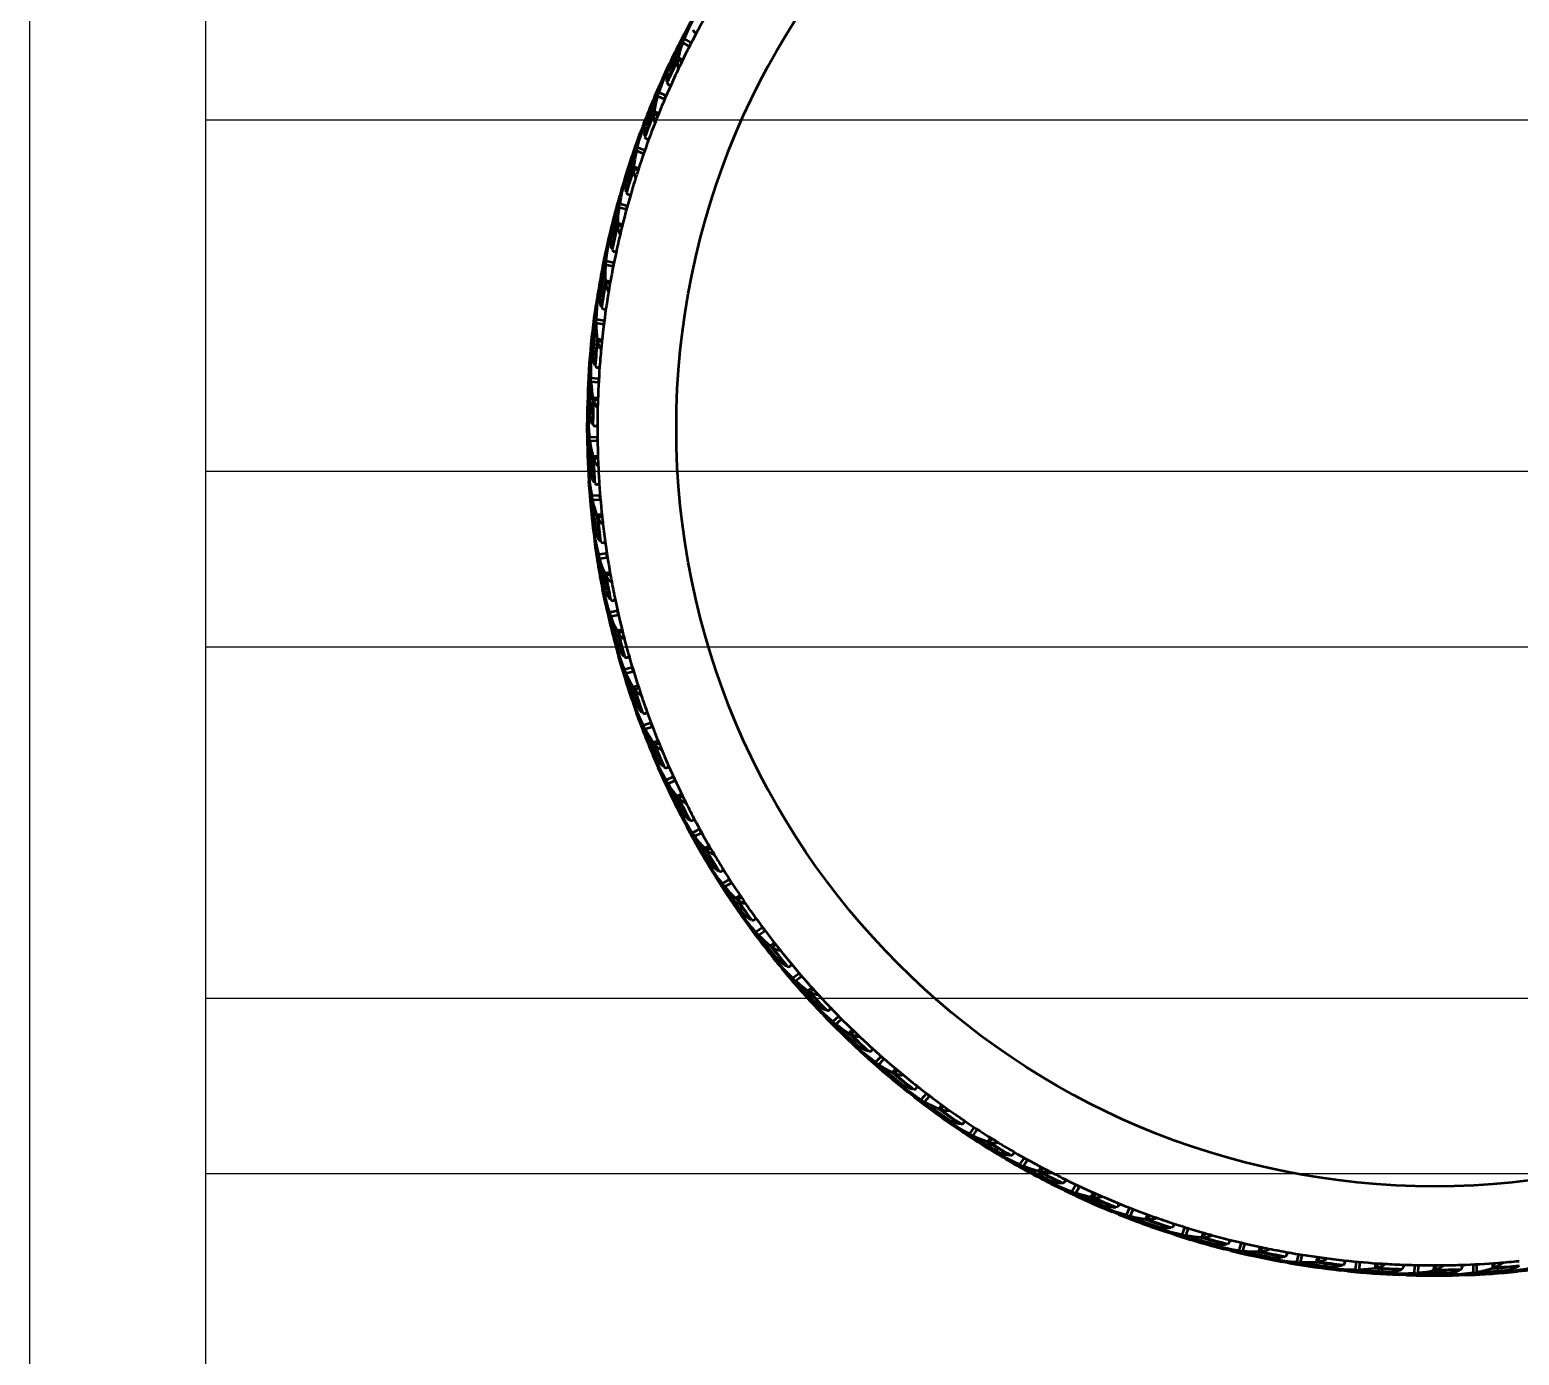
# Model space of a CAD drawing. Header units: millimetres. Extents: x -395 to 4905, y 2401 to 9404.
# Drawn here: x 3755.2 to 4179.3, y 5652.4 to 6029.7 of the extents above; entities that cross this region are included whole.
import ezdxf

# ---------------------------------------------------------------- set-up
doc = ezdxf.new("R2010")
doc.units = ezdxf.units.MM
doc.layers.add('Lineas', color=7, linetype='Continuous')
doc.layers.add('PDF2_Visible (ISO)', color=7, linetype='Continuous')

# ---------------------------------------------------------------- blocks, each defined once
blk = doc.blocks.new('*U11')
at = {"layer": 'Lineas'}
for p, q in [((-350, 25), (350, 25)), ((-350, -25), (350, -25))]:
    blk.add_line(p, q, dxfattribs=at)
blk = doc.blocks.new('*U12')
at = {"layer": 'Lineas', "color": 0, "linetype": 'ByBlock', "lineweight": -2, "transparency": 16777216}
for p in [(0, 3450), (0, 3300), (0, 3150)]:
    blk.add_blockref('*U11', p, dxfattribs=at)
blk = doc.blocks.new('Llanta')
at = {"layer": 'PDF2_Visible (ISO)', "lineweight": 50}
for points in [[(-215.61, 107.98), (-215.67, 107.98), (-214.97, 109.5), (-214.15, 111.15), (-213.26, 112.87), (-212.31, 114.71, -0.015365), (-204.88, 127.54), (-206.27, 125.25), (-207.54, 123.03), (-208.75, 120.93), (-209.89, 118.9), (-209.64, 118.71)], [(-201.73, 127.04, 0.01129), (-207.26, 117.81, 0.006136), (-210.09, 112.69)], [(-219.8, 99.63, -0.015365), (-213.26, 112.93), (-214.46, 110.52), (-215.67, 108.23), (-216.69, 106.08), (-217.64, 103.92), (-217.39, 103.85)], [(-210.1, 112.67, 0.01129), (-214.97, 103.07, 0.006136), (-217.44, 97.76)], [(-217.45, 97.74, 0.01129), (-221.64, 87.83, 0.006136), (-223.73, 82.36)], [(-224.88, 82.9), (-224.69, 82.52), (-224.43, 82.33), (-224.12, 82.27), (-223.73, 82.33, 0.01129), (-227.22, 72.16)], [(-227.23, 72.13, 0.006136), (-228.93, 66.54, 0.01129), (-231.7, 56.14)], [(-234.21, 50.77), (-234.02, 50.46), (-233.7, 50.27), (-233.39, 50.27), (-233, 50.39, 0.01129), (-235.05, 39.82, 0.006136), (-235.96, 34.04)], [(-235.96, 34.02, 0.01129), (-237.26, 23.33, 0.006136), (-237.76, 17.5)], [(-240.62, 18.46, -0.015365), (-239.04, 33.19), (-239.35, 30.52), (-239.67, 27.98), (-239.86, 25.57), (-240.05, 23.22), (-239.8, 23.22)], [(-237.76, 17.48, 0.01129), (-238.31, 6.73, 0.006136), (-238.4, 0.88)], [(-238.4, 0.86, 0.01129), (-238.19, -9.91, 0.006136), (-237.88, -15.75)], [(-236.92, -26.51, 0.006136), (-236.2, -32.32, 0.01129), (-234.5, -42.95)], [(-234.59, -55.89), (-234.66, -55.89), (-235.04, -54.24), (-235.48, -52.53), (-235.93, -50.62), (-236.37, -48.59, -0.015365), (-238.92, -33.98)], [(-233.36, -48.73, 0.01129), (-230.93, -59.22, 0.006136), (-229.4, -64.87)], [(-229.4, -64.89, 0.01129), (-226.23, -75.18, 0.006136), (-224.32, -80.71)], [(-224.31, -80.73, 0.01129), (-220.44, -90.77, 0.006136), (-218.14, -96.15)], [(-218.14, -96.17, 0.01129), (-213.57, -105.92, 0.006136), (-210.91, -111.13)], [(-205.65, -120.58, 0.006136), (-202.63, -125.59, 0.01129), (-196.75, -134.6)], [(-196.18, -140.52, -0.015365), (-204.43, -128.21), (-202.97, -130.5), (-201.58, -132.66), (-200.18, -134.62), (-198.85, -136.53), (-198.59, -136.4)], [(-193.36, -139.43, 0.01129), (-186.87, -148.01, 0.006136), (-183.18, -152.56)], [(-183.17, -152.57, 0.01129), (-176.1, -160.68, 0.006136), (-172.1, -164.96)], [(-172.08, -164.98, 0.01129), (-164.46, -172.57, 0.006136), (-160.17, -176.56)], [(-160.16, -176.57, 0.01129), (-152.02, -183.62, 0.006136), (-147.47, -187.3)], [(-138.83, -193.79, 0.006136), (-134.03, -197.14, 0.01129), (-124.99, -202.98)], [(-119.93, -206.01, 0.01129), (-110.51, -211.22, 0.006136), (-105.29, -213.87)], [(-105.27, -213.88, 0.01129), (-95.51, -218.41, 0.006136), (-90.12, -220.69)], [(-90.1, -220.7, 0.01129), (-80.05, -224.54, 0.006136), (-74.51, -226.43)], [(-74.49, -226.44, 0.01129), (-64.19, -229.57, 0.006136), (-58.54, -231.08)], [(-47.99, -233.48), (-47.1, -233.74), (-47.48, -233.99), (-48.05, -234.24), (-48.75, -234.37), (-49.57, -234.5), (-49.19, -233.36), (-49.83, -233.23), (-50.21, -234.5), (-51.16, -234.56), (-52.24, -234.5), (-53.38, -234.43), (-54.65, -234.31), (-54.08, -232.28), (-55.16, -232.02), (-55.8, -234.18), (-57.38, -233.93), (-59.1, -233.61), (-60.94, -233.23), (-62.84, -232.78), (-62.72, -232.4, -0.010116), (-72.06, -229.69)], [(-48, -233.49, 0.006136), (-42.26, -234.6, 0.01129), (-31.62, -236.27)], [(-25.77, -236.98, 0.01129), (-15.05, -237.9, 0.006136), (-9.2, -238.19)], [(7.45, -238.25, 0.01129), (18.2, -237.67, 0.006136), (24.03, -237.15)], [(-9.18, -238.19, 0.01129), (1.58, -238.37, 0.006136), (7.43, -238.26)]]:
    blk.add_lwpolyline(points, format="xyb", dxfattribs=at)
for points in [[(-210.34, 117.12), (-210.72, 117.31), (-211.54, 115.54), (-212.37, 113.89), (-213.07, 112.3), (-213.7, 110.84), (-211.73, 109.69), (-212.24, 108.68), (-214.08, 109.76), (-214.53, 108.55), (-214.91, 107.41), (-215.16, 106.39), (-215.42, 105.5), (-214.21, 104.81), (-214.46, 104.23), (-215.54, 104.81), (-215.61, 103.98), (-215.61, 103.28), (-215.54, 102.71), (-215.42, 102.27), (-214.97, 103.03)], [(-213.26, 112.93), (-213.26, 112.93)], [(-211.16, 113.38), (-211.04, 113), (-210.78, 112.74), (-210.46, 112.62), (-210.08, 112.62)], [(-210.21, 112.42), (-210.78, 112.74)], [(-217.89, 102.01), (-218.02, 102.08), (-217.64, 103.09), (-217.26, 104.23), (-216.75, 105.44), (-216.18, 106.84)], [(-217.96, 102.14), (-218.34, 102.33), (-219.1, 100.49), (-219.8, 98.77), (-220.37, 97.12), (-220.88, 95.6), (-218.91, 94.65), (-219.35, 93.63), (-221.26, 94.52), (-221.58, 93.31), (-221.89, 92.17), (-222.08, 91.15), (-222.21, 90.2), (-221, 89.57), (-221.26, 89), (-222.34, 89.5), (-222.34, 88.74), (-222.34, 88.04), (-222.21, 87.41), (-222.02, 86.96), (-221.64, 87.79)], [(-220.62, 97.76), (-221.7, 95.28), (-222.66, 92.93), (-223.54, 90.65), (-224.37, 88.49), (-224.12, 88.42)], [(-219.8, 99.6), (-220.62, 97.76), (-221.39, 95.98), (-222.08, 94.27), (-222.66, 92.68)], [(-220.62, 97.76), (-220.62, 97.76)], [(-218.4, 98.65), (-218.59, 98.71), (-218.59, 99.22), (-218.53, 99.79), (-218.4, 100.55), (-218.21, 101.31)], [(-218.53, 98.39), (-218.4, 98.01), (-218.15, 97.76), (-217.83, 97.69), (-217.45, 97.69)], [(-217.51, 97.44), (-218.08, 97.76)], [(-224.5, 86.58), (-224.62, 86.58), (-224.31, 87.66), (-223.99, 88.81), (-223.61, 90.08), (-223.1, 91.47)], [(-222.66, 92.68), (-222.66, 92.68)], [(-224.56, 86.71), (-224.94, 86.84), (-225.58, 85), (-226.15, 83.22), (-226.66, 81.57), (-227.04, 79.98), (-224.94, 79.15), (-225.32, 78.08), (-227.29, 78.9), (-227.54, 77.63), (-227.73, 76.49), (-227.93, 75.41), (-227.99, 74.46), (-226.72, 73.95), (-226.91, 73.38), (-227.99, 73.82), (-227.99, 73), (-227.93, 72.3), (-227.73, 71.73), (-227.54, 71.28), (-227.16, 72.11)], [(-224.75, 83.15), (-224.94, 83.22), (-225, 83.73), (-224.94, 84.36), (-224.88, 85.06), (-224.75, 85.88)], [(-226.91, 82.14), (-227.8, 79.6), (-228.62, 77.19), (-229.32, 74.84), (-230.02, 72.62), (-229.77, 72.55)], [(-228.56, 76.93), (-228.62, 76.93), (-228.12, 78.52), (-227.54, 80.3), (-226.91, 82.08), (-226.21, 84.04)], [(-226.91, 82.14), (-226.91, 82.14)], [(-223.8, 82.08), (-224.37, 82.27)], [(-229.96, 70.71), (-230.08, 70.71), (-229.89, 71.79), (-229.64, 73), (-229.32, 74.27), (-228.94, 75.66)], [(-231.54, 68.04), (-232.05, 66.08), (-232.56, 64.23), (-233, 62.46), (-233.39, 60.81)], [(-230.08, 70.84), (-230.46, 70.96), (-230.97, 69.06), (-231.42, 67.22), (-231.73, 65.5), (-232.05, 63.98), (-229.96, 63.28), (-230.21, 62.2), (-232.24, 62.84), (-232.43, 61.57), (-232.56, 60.42), (-232.62, 59.35), (-232.62, 58.39), (-231.29, 57.95), (-231.48, 57.38), (-232.62, 57.69), (-232.56, 56.93), (-232.37, 56.23), (-232.18, 55.66), (-231.93, 55.22), (-231.67, 56.11)], [(-230.02, 67.28), (-230.21, 67.35), (-230.27, 67.85), (-230.27, 68.42), (-230.27, 69.12), (-230.21, 69.95)], [(-232.05, 66.14), (-232.81, 63.54), (-233.45, 61.06), (-234.02, 58.65), (-234.53, 56.42), (-234.27, 56.36)], [(-232.05, 66.14), (-232.05, 66.14)], [(-230.08, 67.03), (-229.89, 66.65), (-229.64, 66.46), (-229.32, 66.39), (-228.88, 66.52)], [(-229, 66.27), (-229.58, 66.46)], [(-234.34, 54.46), (-234.46, 54.52), (-234.34, 55.6), (-234.21, 56.81), (-233.96, 58.08), (-233.7, 59.54)], [(-233.39, 60.81), (-233.39, 60.81)], [(-237, 44.36), (-237.07, 44.36), (-236.81, 46.01), (-236.5, 47.85), (-236.12, 49.69), (-235.67, 51.73)], [(-234.46, 54.58), (-234.85, 54.71), (-235.23, 52.74), (-235.54, 50.9), (-235.8, 49.19), (-235.99, 47.6), (-233.77, 47.09), (-234.02, 45.95), (-236.05, 46.46), (-236.18, 45.19), (-236.18, 44.04), (-236.18, 42.96), (-236.12, 42.01), (-234.78, 41.69), (-234.91, 41.06), (-236.05, 41.38), (-235.93, 40.55), (-235.73, 39.85), (-235.54, 39.34), (-235.23, 38.9), (-235.04, 39.79)], [(-234.15, 51.03), (-234.34, 51.09), (-234.46, 51.6), (-234.53, 52.17), (-234.53, 52.93), (-234.53, 53.76)], [(-236.12, 49.76), (-236.62, 47.15), (-237.13, 44.61), (-237.51, 42.2), (-237.89, 39.92), (-237.58, 39.85)], [(-236.12, 49.76), (-236.12, 49.76)], [(-233.07, 50.08), (-233.64, 50.27)], [(-237.58, 38.01), (-237.7, 38.01), (-237.64, 39.09), (-237.58, 40.3), (-237.45, 41.63), (-237.26, 43.09)], [(-239.54, 27.73), (-239.61, 27.73), (-239.42, 29.38), (-239.23, 31.22), (-239.04, 33.12), (-238.72, 35.15)], [(-237.7, 38.08), (-238.08, 38.14), (-238.34, 36.23), (-238.53, 34.39), (-238.66, 32.61), (-238.72, 31.03), (-236.5, 30.65), (-236.62, 29.5), (-238.72, 29.88), (-238.72, 28.61), (-238.66, 27.47), (-238.59, 26.39), (-238.46, 25.44), (-237.13, 25.19), (-237.19, 24.55), (-238.4, 24.81), (-238.21, 23.98), (-237.96, 23.34), (-237.7, 22.77), (-237.39, 22.39), (-237.19, 23.28)], [(-237.13, 34.58), (-237.32, 34.65), (-237.45, 35.09), (-237.58, 35.73), (-237.64, 36.42), (-237.7, 37.25)], [(-237.19, 34.33), (-236.94, 34.01), (-236.62, 33.82), (-236.31, 33.82), (-235.93, 34.01)], [(-239.04, 33.19), (-239.04, 33.19)], [(-235.99, 33.69), (-236.62, 33.82)], [(-239.67, 21.31), (-239.73, 21.31), (-239.8, 22.46), (-239.8, 23.66), (-239.73, 25), (-239.67, 26.39)], [(-239.8, 21.44), (-240.18, 21.44), (-240.24, 19.47), (-240.31, 17.63), (-240.31, 15.92), (-240.31, 14.33), (-238.08, 14.07), (-238.15, 12.93), (-240.24, 13.19), (-240.12, 11.92), (-239.99, 10.71), (-239.86, 9.69), (-239.67, 8.74), (-238.34, 8.61), (-238.34, 7.98), (-239.54, 8.11), (-239.29, 7.34), (-238.97, 6.65), (-238.72, 6.14), (-238.34, 5.82), (-238.27, 6.71)], [(-240.88, 10.96), (-240.94, 10.96), (-240.94, 12.61), (-240.88, 14.46), (-240.75, 16.36), (-240.62, 18.39)], [(-238.97, 17.95), (-239.16, 18.01), (-239.35, 18.46), (-239.48, 19.03), (-239.61, 19.79), (-239.73, 20.55)], [(-239.04, 17.69), (-238.72, 17.38), (-238.46, 17.25), (-238.08, 17.25), (-237.7, 17.44)], [(-237.77, 17.19), (-238.4, 17.25)], [(-240.75, 16.42), (-240.94, 13.76), (-241, 11.15), (-241.07, 8.74), (-241.13, 6.46), (-240.81, 6.39)], [(-240.75, 16.42), (-240.75, 16.42)], [(-240.56, 4.55), (-240.69, 4.55), (-240.75, 5.63), (-240.88, 6.84), (-240.94, 8.17), (-240.94, 9.63)], [(-240.69, 4.61), (-241.07, 4.68), (-241.07, 2.71), (-240.94, 0.87), (-240.88, -0.91), (-240.69, -2.5), (-238.46, -2.56), (-238.46, -3.7), (-240.56, -3.64), (-240.37, -4.91), (-240.18, -6.05), (-239.93, -7.07), (-239.73, -8.02), (-238.34, -8.02), (-238.34, -8.66), (-239.48, -8.66), (-239.23, -9.42), (-238.91, -9.99), (-238.53, -10.5), (-238.21, -10.88), (-238.15, -9.93)], [(-241.07, -5.93), (-241.13, -5.93), (-241.2, -4.21), (-241.26, -2.37), (-241.32, -0.46), (-241.32, 1.57)], [(-239.67, 1.25), (-239.86, 1.25), (-240.05, 1.69), (-240.24, 2.33), (-240.43, 3.03), (-240.56, 3.79)], [(-239.67, 1), (-239.35, 0.68), (-239.04, 0.55), (-238.72, 0.61), (-238.34, 0.8)], [(-238.34, 0.55), (-238.97, 0.55)], [(-241.32, -0.4), (-241.26, -3.07), (-241.2, -5.67), (-241.13, -8.08), (-240.94, -10.43), (-240.69, -10.37)], [(-241.32, -0.4), (-241.32, -0.4)], [(-240.31, -12.21), (-240.37, -12.21), (-240.56, -11.2), (-240.75, -9.99), (-240.88, -8.66), (-241, -7.2)], [(-236.88, -26.56), (-236.88, -27.45), (-237.26, -27.13), (-237.58, -26.69), (-237.96, -26.05), (-238.34, -25.29), (-237.13, -25.29), (-237.19, -24.66), (-238.59, -24.72), (-238.85, -23.77), (-239.16, -22.75), (-239.48, -21.67), (-239.73, -20.4), (-237.58, -20.34), (-237.7, -19.2), (-239.93, -19.26), (-240.18, -17.67), (-240.43, -15.96), (-240.62, -14.12), (-240.81, -12.15), (-240.43, -12.15)], [(-240.05, -22.69), (-240.12, -22.69), (-240.31, -21.04), (-240.5, -19.2), (-240.69, -17.29), (-240.81, -15.26)], [(-239.16, -15.45), (-239.35, -15.45), (-239.61, -15), (-239.8, -14.5), (-240.05, -13.8), (-240.24, -12.97)], [(-239.16, -15.77), (-238.85, -16.02), (-238.53, -16.08), (-238.21, -16.02), (-237.83, -15.83)], [(-237.83, -16.08), (-238.46, -16.08)], [(-240.69, -17.23), (-240.5, -19.89), (-240.24, -22.5), (-239.99, -24.91), (-239.67, -27.2), (-239.42, -27.13)], [(-240.69, -17.23), (-240.69, -17.23)], [(-238.85, -28.97), (-238.97, -28.97), (-239.23, -27.89), (-239.48, -26.75), (-239.73, -25.42), (-239.93, -24.02)], [(-234.46, -43), (-234.34, -43.89), (-234.78, -43.58), (-235.16, -43.2), (-235.54, -42.62), (-235.99, -41.86), (-234.78, -41.74), (-234.91, -41.16), (-236.24, -41.29), (-236.62, -40.4), (-237, -39.39), (-237.39, -38.31), (-237.7, -37.1), (-235.61, -36.85), (-235.8, -35.7), (-238.02, -35.96), (-238.4, -34.43), (-238.72, -32.72), (-239.1, -30.88), (-239.42, -28.97), (-238.97, -28.91)], [(-237.89, -39.39), (-237.96, -39.39), (-238.27, -37.73), (-238.59, -35.96), (-238.91, -34.05), (-239.16, -32.02)], [(-237.51, -32.08), (-237.7, -32.15), (-237.96, -31.7), (-238.21, -31.13), (-238.46, -30.5), (-238.78, -29.73)], [(-237.45, -32.4), (-237.13, -32.59), (-236.81, -32.72), (-236.5, -32.59), (-236.18, -32.34)], [(-236.12, -32.66), (-236.75, -32.72)], [(-238.91, -33.99), (-238.53, -36.66), (-238.08, -39.2), (-237.64, -41.54), (-237.19, -43.83), (-236.94, -43.77)], [(-238.91, -33.99), (-238.91, -33.99)], [(-236.24, -45.54), (-236.37, -45.61), (-236.69, -44.53), (-237, -43.39), (-237.39, -42.12), (-237.7, -40.66)], [(-230.91, -59.26), (-230.72, -60.15), (-231.16, -59.89), (-231.61, -59.45), (-232.05, -58.94), (-232.5, -58.24), (-231.29, -58.05), (-231.48, -57.42), (-232.81, -57.67), (-233.26, -56.78), (-233.7, -55.83), (-234.08, -54.75), (-234.53, -53.54), (-232.43, -53.16), (-232.69, -52.08), (-234.91, -52.47), (-235.42, -50.94), (-235.86, -49.29), (-236.31, -47.51), (-236.81, -45.54), (-236.37, -45.48)], [(-234.66, -48.59), (-234.85, -48.66), (-235.16, -48.21), (-235.48, -47.7), (-235.8, -47.07), (-236.12, -46.31)], [(-235.93, -50.56), (-235.35, -53.16), (-234.78, -55.7), (-234.15, -58.05), (-233.51, -60.27), (-233.26, -60.21)], [(-235.93, -50.56), (-235.93, -50.56)], [(-234.59, -48.85), (-234.27, -49.1), (-233.96, -49.16), (-233.64, -49.04), (-233.32, -48.78)], [(-233.26, -49.04), (-233.89, -49.1)], [(-232.5, -61.93), (-232.62, -61.93), (-233, -60.97), (-233.45, -59.83), (-233.83, -58.56), (-234.27, -57.16)], [(-226.21, -75.2), (-225.96, -76.08), (-226.4, -75.83), (-226.85, -75.51), (-227.35, -74.94), (-227.86, -74.31), (-226.72, -74.05), (-226.91, -73.42), (-228.24, -73.74), (-228.69, -72.97), (-229.19, -72.02), (-229.7, -70.94), (-230.27, -69.8), (-228.18, -69.29), (-228.5, -68.21), (-230.66, -68.72), (-231.29, -67.26), (-231.86, -65.61), (-232.43, -63.89), (-233.07, -61.99), (-232.62, -61.86)], [(-230.72, -64.85), (-230.91, -64.91), (-231.23, -64.53), (-231.54, -64.02), (-231.93, -63.39), (-232.31, -62.62)], [(-230.08, -72.08), (-230.15, -72.15), (-230.72, -70.56), (-231.29, -68.78), (-231.8, -66.94), (-232.37, -64.97)], [(-231.86, -66.94), (-231.1, -69.48), (-230.34, -71.89), (-229.51, -74.24), (-228.75, -76.4), (-228.5, -76.34)], [(-231.86, -66.94), (-231.86, -66.94)], [(-230.66, -65.1), (-230.27, -65.29), (-229.96, -65.35), (-229.64, -65.23), (-229.32, -64.91)], [(-229.26, -65.16), (-229.89, -65.35)], [(-227.61, -77.99), (-227.73, -78.05), (-228.18, -77.04), (-228.69, -75.96), (-229.19, -74.69), (-229.7, -73.35)], [(-220.37, -90.81), (-220.12, -91.64), (-220.56, -91.45), (-221.07, -91.13), (-221.58, -90.62), (-222.08, -90.05), (-220.94, -89.67), (-221.19, -89.1), (-222.53, -89.48), (-223.04, -88.72), (-223.61, -87.83), (-224.24, -86.81), (-224.81, -85.67), (-222.78, -85.04), (-223.23, -83.96), (-225.32, -84.66), (-226.02, -83.2), (-226.72, -81.61), (-227.42, -79.89), (-228.18, -78.12), (-227.73, -77.93)], [(-225.64, -80.78), (-225.83, -80.85), (-226.15, -80.47), (-226.53, -80.02), (-226.91, -79.39), (-227.35, -78.69)], [(-224.5, -88.02), (-224.56, -88.02), (-225.19, -86.43), (-225.89, -84.78), (-226.59, -82.94), (-227.29, -81.04)], [(-226.59, -82.94), (-225.64, -85.42), (-224.75, -87.83), (-223.8, -90.05), (-222.85, -92.21), (-222.66, -92.08)], [(-226.59, -82.94), (-226.59, -82.94)], [(-225.51, -81.04), (-225.19, -81.23), (-224.81, -81.23), (-224.56, -81.04), (-224.24, -80.72)], [(-224.18, -81.04), (-224.81, -81.23)], [(-221.58, -93.67), (-221.7, -93.74), (-222.27, -92.78), (-222.85, -91.7), (-223.42, -90.5), (-224.05, -89.23)], [(-213.51, -105.93), (-213.19, -106.81), (-213.64, -106.62), (-214.15, -106.31), (-214.72, -105.86), (-215.29, -105.29), (-214.15, -104.85), (-214.46, -104.28), (-215.73, -104.78), (-216.31, -104.08), (-216.94, -103.2), (-217.64, -102.24), (-218.27, -101.16), (-216.31, -100.34), (-216.81, -99.32), (-218.85, -100.21), (-219.67, -98.75), (-220.5, -97.23), (-221.32, -95.58), (-222.15, -93.8), (-221.77, -93.67)], [(-219.42, -96.34), (-219.61, -96.4), (-219.99, -96.08), (-220.43, -95.64), (-220.81, -95.07), (-221.32, -94.37)], [(-217.83, -103.45), (-217.89, -103.45), (-218.66, -101.93), (-219.42, -100.34), (-220.24, -98.56), (-221.07, -96.72)], [(-219.35, -96.59), (-218.97, -96.72), (-218.66, -96.72), (-218.34, -96.53), (-218.08, -96.21)], [(-217.96, -96.47), (-218.59, -96.72)], [(-220.24, -98.56), (-219.16, -100.97), (-218.08, -103.26), (-216.94, -105.48), (-215.92, -107.51), (-215.67, -107.39)], [(-220.24, -98.56), (-220.24, -98.56)], [(-214.53, -108.91), (-214.66, -108.97), (-215.23, -108.08), (-215.86, -107.01), (-216.56, -105.86), (-217.26, -104.59)], [(-205.58, -120.59), (-205.19, -121.42), (-205.7, -121.29), (-206.21, -120.97), (-206.78, -120.59), (-207.42, -120.08), (-206.34, -119.58), (-206.66, -119.01), (-207.86, -119.58), (-208.56, -118.88), (-209.26, -118.12), (-209.96, -117.16), (-210.72, -116.15), (-208.81, -115.2), (-209.32, -114.24), (-211.35, -115.2), (-212.24, -113.86), (-213.13, -112.4), (-214.08, -110.81), (-215.04, -109.1), (-214.66, -108.91)], [(-212.18, -111.39), (-212.37, -111.51), (-212.75, -111.2), (-213.19, -110.75), (-213.7, -110.24), (-214.21, -109.61)], [(-210.08, -118.37), (-210.15, -118.43), (-210.97, -116.97), (-211.92, -115.39), (-212.81, -113.67), (-213.77, -111.89)], [(-212.88, -113.67), (-211.61, -116.02), (-210.34, -118.24), (-209.07, -120.34), (-207.86, -122.31), (-207.67, -122.18)], [(-212.88, -113.67), (-212.88, -113.67)], [(-212.05, -111.64), (-211.67, -111.77), (-211.35, -111.7), (-211.04, -111.51), (-210.85, -111.2)], [(-210.72, -111.45), (-211.29, -111.7)], [(-206.4, -123.64), (-206.53, -123.64), (-207.16, -122.81), (-207.86, -121.86), (-208.62, -120.72), (-209.45, -119.51)], [(-196.69, -134.62), (-196.24, -135.45), (-196.75, -135.32), (-197.26, -135.07), (-197.89, -134.75), (-198.53, -134.24), (-197.51, -133.67), (-197.83, -133.1), (-199.04, -133.8), (-199.73, -133.16), (-200.5, -132.4), (-201.26, -131.51), (-202.08, -130.56), (-200.24, -129.48), (-200.88, -128.53), (-202.78, -129.67), (-203.8, -128.4), (-204.81, -127.01), (-205.83, -125.48), (-206.91, -123.83), (-206.59, -123.58)], [(-203.92, -125.93), (-204.05, -126.05), (-204.5, -125.74), (-204.94, -125.35), (-205.45, -124.85), (-206.02, -124.28)], [(-201.32, -132.72), (-201.39, -132.78), (-202.34, -131.39), (-203.35, -129.86), (-204.37, -128.28), (-205.45, -126.56)], [(-203.73, -126.18), (-203.35, -126.24), (-203.04, -126.18), (-202.78, -125.99), (-202.59, -125.61)], [(-202.4, -125.86), (-202.97, -126.18)], [(-204.43, -128.21), (-204.43, -128.21)], [(-197.26, -137.74), (-197.39, -137.8), (-198.08, -136.97), (-198.91, -136.02), (-199.73, -135.01), (-200.56, -133.86)], [(-186.85, -148.02), (-186.34, -148.78), (-186.78, -148.72), (-187.35, -148.53), (-187.99, -148.21), (-188.69, -147.77), (-187.67, -147.07), (-188.05, -146.62), (-189.19, -147.39), (-189.96, -146.75), (-190.78, -146.05), (-191.61, -145.23), (-192.5, -144.34), (-190.72, -143.13), (-191.42, -142.24), (-193.26, -143.51), (-194.34, -142.31), (-195.42, -140.97), (-196.56, -139.51), (-197.77, -137.93), (-197.45, -137.74)], [(-194.59, -139.83), (-194.78, -139.96), (-195.23, -139.7), (-195.73, -139.39), (-196.24, -138.88), (-196.88, -138.31)], [(-194.46, -140.08), (-194.08, -140.15), (-193.77, -140.02), (-193.51, -139.83), (-193.32, -139.45)], [(-193.13, -139.64), (-193.7, -140.02)], [(-191.54, -146.5), (-191.61, -146.5), (-192.69, -145.16), (-193.77, -143.77), (-194.91, -142.18), (-196.12, -140.53)], [(-194.97, -142.18), (-193.39, -144.34), (-191.8, -146.37), (-190.27, -148.28), (-188.81, -150.05), (-188.62, -149.93)], [(-194.97, -142.18), (-194.97, -142.18)], [(-187.16, -151.13), (-187.29, -151.2), (-188.05, -150.43), (-188.94, -149.61), (-189.83, -148.59), (-190.78, -147.51)], [(-176.05, -160.72), (-175.48, -161.42), (-175.99, -161.35), (-176.56, -161.23), (-177.19, -160.97), (-177.89, -160.59), (-177, -159.83), (-177.39, -159.39), (-178.46, -160.21), (-179.29, -159.64), (-180.12, -159.01), (-181, -158.24), (-181.96, -157.42), (-180.31, -156.09), (-181, -155.26), (-182.78, -156.66), (-183.92, -155.51), (-185.13, -154.24), (-186.4, -152.91), (-187.67, -151.39), (-187.35, -151.13)], [(-184.37, -153.1), (-184.56, -153.23), (-185, -152.97), (-185.51, -152.66), (-186.08, -152.28), (-186.72, -151.7)], [(-184.24, -153.29), (-183.8, -153.35), (-183.48, -153.23), (-183.29, -152.97), (-183.1, -152.59)], [(-180.88, -159.45), (-180.94, -159.51), (-182.08, -158.24), (-183.29, -156.91), (-184.56, -155.45), (-185.83, -153.93)], [(-184.56, -155.45), (-182.85, -157.48), (-181.13, -159.39), (-179.48, -161.16), (-177.89, -162.88), (-177.7, -162.69)], [(-184.56, -155.45), (-184.56, -155.45)], [(-182.97, -152.78), (-183.48, -153.16)], [(-176.18, -163.83), (-176.31, -163.89), (-177.13, -163.2), (-178.02, -162.37), (-178.97, -161.48), (-179.99, -160.47)], [(-164.43, -172.59), (-163.8, -173.29), (-164.31, -173.29), (-164.88, -173.16), (-165.51, -172.91), (-166.27, -172.59), (-165.38, -171.77), (-165.83, -171.32), (-166.85, -172.28), (-167.67, -171.77), (-168.56, -171.2), (-169.51, -170.5), (-170.53, -169.74), (-168.94, -168.28), (-169.77, -167.51), (-171.42, -168.97), (-172.62, -167.96), (-173.89, -166.82), (-175.23, -165.55), (-176.69, -164.15), (-176.37, -163.83)], [(-173.26, -165.61), (-173.38, -165.74), (-173.89, -165.55), (-174.4, -165.23), (-175.04, -164.85), (-175.67, -164.4)], [(-173.07, -165.8), (-172.69, -165.8), (-172.37, -165.67), (-172.18, -165.42), (-172.05, -164.97)], [(-171.86, -165.16), (-172.31, -165.61)], [(-169.32, -171.7), (-169.32, -171.77), (-170.59, -170.56), (-171.86, -169.36), (-173.26, -167.96), (-174.65, -166.5)], [(-173.26, -167.89), (-173.26, -167.96), (-171.42, -169.86), (-169.58, -171.64), (-167.8, -173.29), (-166.08, -174.88), (-165.89, -174.69)], [(-164.37, -175.7), (-164.43, -175.83), (-165.32, -175.13), (-166.27, -174.43), (-167.29, -173.55), (-168.37, -172.59)], [(-151.99, -183.64), (-151.29, -184.28), (-151.8, -184.34), (-152.37, -184.21), (-153.07, -184.09), (-153.83, -183.77), (-153, -182.94), (-153.51, -182.5), (-154.46, -183.51), (-155.29, -183.07), (-156.24, -182.56), (-157.19, -181.93), (-158.27, -181.23), (-156.81, -179.7), (-157.64, -178.94), (-159.23, -180.53), (-160.5, -179.58), (-161.83, -178.5), (-163.29, -177.36), (-164.75, -176.09), (-164.5, -175.77)], [(-161.26, -177.29), (-161.38, -177.42), (-161.89, -177.23), (-162.46, -176.97), (-163.1, -176.66), (-163.8, -176.21)], [(-161.07, -177.48), (-160.69, -177.42), (-160.37, -177.29), (-160.18, -176.97), (-160.12, -176.59)], [(-159.92, -176.78), (-160.37, -177.23)], [(-156.94, -183.07), (-156.94, -183.13), (-158.27, -182.05), (-159.67, -180.91), (-161.13, -179.64), (-162.65, -178.24)], [(-161.13, -179.58), (-161.13, -179.64), (-159.16, -181.42), (-157.19, -183.07), (-155.29, -184.59), (-153.51, -186.05), (-153.32, -185.86)], [(-151.67, -186.75), (-151.73, -186.82), (-152.69, -186.24), (-153.7, -185.61), (-154.78, -184.85), (-155.92, -183.96)], [(-138.78, -193.8), (-138.08, -194.37), (-138.59, -194.43), (-139.16, -194.43), (-139.86, -194.31), (-140.62, -194.05), (-139.86, -193.16), (-140.37, -192.78), (-141.26, -193.8), (-142.15, -193.42), (-143.1, -192.97), (-144.11, -192.47), (-145.26, -191.83), (-143.86, -190.18), (-144.75, -189.48), (-146.21, -191.2), (-147.54, -190.37), (-149, -189.36), (-150.53, -188.28), (-152.11, -187.13), (-151.8, -186.82)], [(-148.5, -188.09), (-148.62, -188.21), (-149.13, -188.09), (-149.7, -187.89), (-150.34, -187.64), (-151.1, -187.2)], [(-143.73, -193.61), (-143.8, -193.67), (-145.19, -192.66), (-146.65, -191.58), (-148.18, -190.43), (-149.83, -189.16)], [(-148.31, -188.28), (-147.92, -188.21), (-147.61, -188.02), (-147.48, -187.77), (-147.42, -187.32)], [(-148.24, -190.43), (-146.08, -192.02), (-144.05, -193.55), (-142.08, -195.01), (-140.18, -196.28), (-139.99, -196.09)], [(-148.24, -190.43), (-148.24, -190.43)], [(-147.16, -187.51), (-147.61, -187.96)], [(-138.27, -196.91), (-138.34, -196.97), (-139.29, -196.47), (-140.37, -195.83), (-141.51, -195.13), (-142.72, -194.37)], [(-124.94, -203.01), (-124.18, -203.51), (-124.69, -203.64), (-125.26, -203.64), (-125.96, -203.58), (-126.78, -203.39), (-126.08, -202.43), (-126.59, -202.12), (-127.42, -203.2), (-128.31, -202.88), (-129.32, -202.5), (-130.34, -202.05), (-131.48, -201.48), (-130.27, -199.77), (-131.23, -199.13), (-132.5, -200.97), (-133.96, -200.15), (-135.42, -199.32), (-137, -198.31), (-138.65, -197.29), (-138.4, -196.91)], [(-135.04, -197.99), (-135.16, -198.12), (-135.67, -198.05), (-136.24, -197.86), (-136.94, -197.67), (-137.7, -197.29)], [(-129.89, -203.13), (-129.96, -203.2), (-131.42, -202.31), (-132.94, -201.36), (-134.53, -200.34), (-136.24, -199.2)], [(-134.85, -198.12), (-134.4, -198.05), (-134.15, -197.86), (-134.02, -197.55), (-133.96, -197.16)], [(-133.77, -197.29), (-134.15, -197.8)], [(-134.59, -200.28), (-132.37, -201.8), (-130.21, -203.13), (-128.11, -204.4), (-126.08, -205.61), (-125.96, -205.36)], [(-134.59, -200.28), (-134.59, -200.28)], [(-124.24, -206.05), (-124.24, -206.18), (-125.26, -205.74), (-126.34, -205.16), (-127.54, -204.53), (-128.81, -203.83)], [(-110.46, -211.2), (-109.7, -211.7), (-110.15, -211.83), (-110.78, -211.9), (-111.48, -211.83), (-112.24, -211.77), (-111.61, -210.75), (-112.18, -210.43), (-112.94, -211.58), (-113.83, -211.32), (-114.84, -211.01), (-115.92, -210.63), (-117.13, -210.18), (-115.99, -208.34), (-117, -207.83), (-118.21, -209.67), (-119.67, -209.04), (-121.19, -208.28), (-122.84, -207.39), (-124.56, -206.5), (-124.37, -206.12)], [(-120.88, -206.94), (-121, -207.07), (-121.51, -207.01), (-122.08, -206.94), (-122.78, -206.69), (-123.54, -206.43)], [(-120.69, -207.07), (-120.31, -206.94), (-120.05, -206.75), (-119.86, -206.43), (-119.86, -205.99)], [(-119.67, -206.18), (-119.99, -206.69)], [(-115.42, -211.7), (-115.42, -211.77), (-116.94, -211.01), (-118.53, -210.12), (-120.24, -209.23), (-122.02, -208.21)], [(-120.31, -209.16), (-117.96, -210.5), (-115.67, -211.7), (-113.51, -212.85), (-111.48, -213.93), (-111.35, -213.67)], [(-120.31, -209.16), (-120.31, -209.16)], [(-109.51, -214.24), (-109.58, -214.31), (-110.59, -213.93), (-111.73, -213.48), (-112.94, -212.97), (-114.27, -212.34)], [(-95.48, -218.43), (-94.65, -218.82), (-95.1, -219.01), (-95.73, -219.13), (-96.43, -219.13), (-97.19, -219.07), (-96.69, -217.99), (-97.26, -217.74), (-97.89, -218.94), (-98.84, -218.75), (-99.86, -218.5), (-101, -218.18), (-102.21, -217.8), (-101.19, -215.96), (-102.21, -215.45), (-103.29, -217.42), (-104.75, -216.85), (-106.4, -216.21), (-108.05, -215.45), (-109.89, -214.69), (-109.64, -214.31)], [(-106.15, -214.88), (-106.27, -215.01), (-106.78, -215.01), (-107.35, -214.94), (-108.05, -214.75), (-108.88, -214.56)], [(-100.37, -219.26), (-100.37, -219.32), (-101.96, -218.63), (-103.61, -217.93), (-105.32, -217.1), (-107.16, -216.21)], [(-105.96, -215.01), (-105.57, -214.82), (-105.32, -214.63), (-105.19, -214.31), (-105.19, -213.86)], [(-105, -213.99), (-105.26, -214.56)], [(-105.38, -217.04), (-105.38, -217.1), (-102.97, -218.24), (-100.62, -219.26), (-98.4, -220.28), (-96.24, -221.16), (-96.18, -220.91)], [(-94.34, -221.36), (-94.4, -221.42), (-95.42, -221.16), (-96.56, -220.78), (-97.83, -220.34), (-99.16, -219.83)], [(-79.99, -224.53), (-79.16, -224.91), (-79.61, -225.1), (-80.18, -225.23), (-80.88, -225.29), (-81.7, -225.29), (-81.19, -224.21), (-81.83, -224.02), (-82.4, -225.23), (-83.29, -225.16), (-84.37, -224.97), (-85.51, -224.72), (-86.72, -224.4), (-85.89, -222.5), (-86.91, -222.05), (-87.86, -224.09), (-89.38, -223.64), (-91.04, -223.13), (-92.75, -222.5), (-94.65, -221.8), (-94.46, -221.42)], [(-90.91, -221.74), (-90.97, -221.93), (-91.48, -221.93), (-92.11, -221.86), (-92.81, -221.8), (-93.64, -221.61)], [(-84.81, -225.74), (-84.88, -225.8), (-86.46, -225.23), (-88.18, -224.59), (-89.96, -223.9), (-91.86, -223.13)], [(-90.65, -221.86), (-90.34, -221.67), (-90.08, -221.42), (-90.02, -221.1), (-90.02, -220.72)], [(-89.77, -220.78), (-90.08, -221.42)], [(-90.02, -223.9), (-87.48, -224.85), (-85.13, -225.8), (-82.78, -226.56), (-80.62, -227.32), (-80.5, -227.07)], [(-90.02, -223.9), (-90.02, -223.9)], [(-78.65, -227.39), (-78.72, -227.51), (-79.73, -227.26), (-80.94, -226.94), (-82.21, -226.63), (-83.61, -226.18)], [(-64.11, -229.55), (-63.29, -229.86), (-63.73, -230.12), (-64.3, -230.31), (-64.94, -230.43), (-65.77, -230.43), (-65.38, -229.36), (-65.96, -229.16), (-66.46, -230.43), (-67.42, -230.37), (-68.43, -230.31), (-69.64, -230.12), (-70.91, -229.93), (-70.15, -227.9), (-71.23, -227.58), (-71.99, -229.67), (-73.57, -229.36), (-75.23, -228.91), (-77, -228.4), (-78.91, -227.83), (-78.78, -227.45)], [(-75.23, -227.51), (-75.29, -227.7), (-75.8, -227.77), (-76.43, -227.77), (-77.13, -227.7), (-77.96, -227.64)], [(-74.97, -227.64), (-74.65, -227.45), (-74.4, -227.2), (-74.34, -226.88), (-74.4, -226.43)], [(-74.15, -226.5), (-74.4, -227.13)], [(-68.88, -231.07), (-68.88, -231.13), (-70.53, -230.69), (-72.24, -230.18), (-74.08, -229.61), (-76.05, -229.04)], [(-74.15, -229.61), (-71.61, -230.43), (-69.13, -231.13), (-66.78, -231.83), (-64.56, -232.4), (-64.5, -232.15)], [(-74.15, -229.61), (-74.15, -229.61)], [(-62.59, -232.28), (-62.65, -232.4), (-63.73, -232.28), (-64.88, -232.09), (-66.21, -231.77), (-67.61, -231.45)], [(-59.16, -232.21), (-59.23, -232.4), (-59.73, -232.53), (-60.37, -232.53), (-61.07, -232.53), (-61.89, -232.53)], [(-58.91, -232.28), (-58.59, -232.09), (-58.4, -231.83), (-58.34, -231.51), (-58.46, -231.07)], [(-58.21, -231.13), (-58.34, -231.77)], [(-52.56, -235.32), (-52.62, -235.39), (-54.27, -235.07), (-56.05, -234.69), (-57.89, -234.24), (-59.92, -233.74)], [(-57.96, -234.24), (-55.35, -234.88), (-52.88, -235.45), (-50.46, -235.9), (-48.18, -236.34), (-48.11, -236.09)], [(-57.96, -234.24), (-57.96, -234.24)], [(-46.27, -236.09), (-46.27, -236.21), (-47.35, -236.15), (-48.56, -236.02), (-49.89, -235.83), (-51.29, -235.64)], [(-31.54, -236.28), (-30.65, -236.47), (-31.03, -236.72), (-31.61, -236.97), (-32.24, -237.23), (-33.07, -237.36), (-32.81, -236.21), (-33.45, -236.09), (-33.76, -237.48), (-34.65, -237.55), (-35.73, -237.61), (-36.94, -237.61), (-38.21, -237.55), (-37.76, -235.45), (-38.84, -235.26), (-39.35, -237.48), (-40.94, -237.36), (-42.65, -237.17), (-44.5, -236.91), (-46.46, -236.66), (-46.34, -236.21)], [(-42.84, -235.83), (-42.84, -235.96), (-43.35, -236.09), (-43.99, -236.21), (-44.69, -236.28), (-45.51, -236.28)], [(-36.05, -238.43), (-36.05, -238.5), (-37.7, -238.31), (-39.54, -238.05), (-41.45, -237.74), (-43.48, -237.36)], [(-42.59, -235.83), (-42.27, -235.64), (-42.08, -235.32), (-42.08, -235.01), (-42.21, -234.63)], [(-41.96, -234.63), (-42.08, -235.26)], [(-14.97, -237.86), (-14.08, -237.99), (-14.46, -238.37), (-14.97, -238.63), (-15.67, -238.88), (-16.43, -239.07), (-16.24, -237.93), (-16.88, -237.86), (-17.07, -239.26), (-18.02, -239.39), (-19.1, -239.51), (-20.24, -239.58), (-21.51, -239.64), (-21.26, -237.55), (-22.34, -237.42), (-22.65, -239.64), (-24.3, -239.64), (-26.02, -239.58), (-27.86, -239.45), (-29.83, -239.32), (-29.76, -238.88)], [(-26.02, -238.24), (-25.7, -237.99), (-25.57, -237.67), (-25.57, -237.36), (-25.7, -236.97)], [(-25.45, -236.97), (-25.51, -237.61)], [(34.81, -235.83), (35.7, -235.77), (35.38, -236.15), (34.93, -236.53), (34.36, -236.91), (33.66, -237.29), (33.54, -236.09), (32.9, -236.21), (33.03, -237.55), (32.14, -237.93), (31.12, -238.24), (29.98, -238.56), (28.78, -238.88), (28.65, -236.78), (27.51, -236.91), (27.63, -239.13), (26.05, -239.45), (24.39, -239.7), (22.55, -240.02), (20.58, -240.28), (20.58, -239.83)], [(-41.45, -237.74), (-38.84, -238.18), (-36.3, -238.56), (-33.89, -238.88), (-31.61, -239.13), (-31.54, -238.88)], [(-41.45, -237.74), (-41.45, -237.74)], [(-29.64, -238.75), (-29.7, -238.88), (-30.78, -238.88), (-31.99, -238.82), (-33.32, -238.75), (-34.78, -238.63)], [(-26.27, -238.24), (-26.34, -238.37), (-26.78, -238.56), (-27.42, -238.69), (-28.11, -238.82), (-28.94, -238.88)], [(-19.35, -240.34), (-19.35, -240.4), (-21, -240.34), (-22.84, -240.21), (-24.75, -240.02), (-26.78, -239.83)], [(-24.81, -240.02), (-22.15, -240.28), (-19.54, -240.47), (-17.13, -240.66), (-14.84, -240.72), (-14.78, -240.47)], [(-24.81, -240.02), (-24.81, -240.02)], [(-12.94, -240.28), (-12.94, -240.34), (-14.02, -240.47), (-15.23, -240.47), (-16.56, -240.47), (-18.02, -240.47)], [(1.66, -238.37), (2.55, -238.43), (2.17, -238.75), (1.66, -239.07), (1.03, -239.39), (0.27, -239.64), (0.39, -238.5), (-0.24, -238.5), (-0.37, -239.83), (-1.26, -240.09), (-2.34, -240.28), (-3.48, -240.4), (-4.75, -240.53), (-4.62, -238.43), (-5.76, -238.43), (-5.89, -240.66), (-7.48, -240.72), (-9.26, -240.78), (-11.1, -240.78), (-13.07, -240.78), (-13, -240.4)], [(-9.57, -239.45), (-9.64, -239.64), (-10.08, -239.83), (-10.65, -240.02), (-11.35, -240.15), (-12.18, -240.28)], [(-2.53, -241.1), (-2.53, -241.17), (-4.18, -241.23), (-6.02, -241.23), (-7.92, -241.17), (-10.02, -241.1)], [(-9.32, -239.45), (-9.07, -239.2), (-8.94, -238.88), (-8.94, -238.56), (-9.13, -238.18)], [(-8.88, -238.18), (-8.88, -238.82)], [(-7.99, -241.17), (-5.32, -241.23), (-2.72, -241.29), (-0.3, -241.23), (1.98, -241.17), (1.98, -240.91)], [(-7.99, -241.17), (-7.99, -241.17)], [(3.89, -240.59), (3.89, -240.66), (2.81, -240.85), (1.6, -240.97), (0.27, -241.04), (-1.19, -241.17)], [(18.24, -237.67), (19.19, -237.67), (18.87, -238.05), (18.36, -238.37), (17.73, -238.75), (17.03, -239.07), (17.03, -237.86), (16.39, -237.93), (16.39, -239.26), (15.44, -239.58), (14.43, -239.83), (13.28, -240.09), (12.01, -240.28), (12.01, -238.18), (10.93, -238.24), (10.93, -240.47), (9.28, -240.66), (7.57, -240.85), (5.73, -240.97), (3.76, -241.1), (3.76, -240.72)], [(7.12, -239.58), (7.12, -239.77), (6.68, -239.96), (6.11, -240.21), (5.41, -240.4), (4.58, -240.53)], [(14.3, -240.72), (14.3, -240.78), (12.65, -240.91), (10.81, -241.04), (8.9, -241.17), (6.87, -241.23)], [(7.38, -239.58), (7.7, -239.26), (7.76, -238.94), (7.7, -238.63), (7.51, -238.24)], [(7.76, -238.24), (7.76, -238.88)], [(8.84, -241.17), (11.51, -241.04), (14.11, -240.85), (16.52, -240.66), (18.81, -240.47), (18.81, -240.21)], [(8.84, -241.17), (8.84, -241.17)], [(20.65, -239.7), (20.65, -239.83), (19.57, -240.09), (18.36, -240.28), (17.09, -240.47), (15.63, -240.66)], [(23.82, -238.5), (23.82, -238.69), (23.38, -238.94), (22.87, -239.2), (22.17, -239.39), (21.35, -239.64)], [(31.06, -239.13), (31.06, -239.2), (29.41, -239.45), (27.63, -239.7), (25.73, -239.96), (23.63, -240.15)]]:
    blk.add_lwpolyline(points, dxfattribs=at)
blk.add_circle((-0.02, 0.01), 215.91, dxfattribs=at)
for centre, radius, start, end in [((-0.03, 0.02), 241.17, 150.4687, 153.3912), ((-0.01, 0.01), 241.19, 150.8917, 153.7041), ((-0.03, 0.02), 240.72, 152.589, 154.9072), ((-0.01, 0.01), 240.62, 152.8584, 155.083), ((-0.01, 0.01), 241.19, 154.8905, 157.7029), ((-0.03, 0.02), 241.16, 154.4676, 157.3901), ((-0.04, 0.02), 239.82, 153.9075, 155.6929), ((-0.01, 0.01), 239.66, 154.0611, 155.7585), ((-0.02, 0.01), 241.31, 156.0939, 159.615), ((-0.01, 0.01), 240.62, 156.8574, 159.0821), ((-0.03, 0.02), 240.72, 156.5879, 158.9061), ((-0.04, 0.02), 239.82, 157.9064, 159.6919), ((-0.01, 0.01), 239.66, 158.0603, 159.7577), ((-0.01, 0.01), 241.19, 158.89, 161.7024), ((-0.03, 0.01), 241.16, 158.4666, 161.3891), ((-0.02, 0.01), 241.31, 160.0929, 163.6139), ((-0.01, 0.01), 240.62, 160.8562, 163.0808), ((-0.03, 0.01), 240.72, 160.5872, 162.9054), ((-0.03, 0.01), 241.17, 162.4715, 165.394), ((-0.04, 0.02), 239.82, 161.9059, 163.6913), ((-0.01, 0.01), 239.66, 162.0594, 163.7568), ((-0.01, 0.01), 241.19, 162.8887, 165.7011), ((-0.02, 0.01), 241.31, 164.0977, 167.6187), ((-0.03, 0.01), 240.72, 164.5914, 166.9096), ((-0.01, 0.01), 240.62, 164.861, 167.0856), ((-0.03, 0.01), 241.17, 166.4702, 169.3927), ((-0.04, 0.02), 239.82, 165.9044, 167.6899), ((-0.01, 0.01), 239.66, 166.0585, 167.7558), ((0, 0.01), 238.4, 166.3878, 167.794), ((-0.01, 0.01), 241.19, 166.8878, 169.7001), ((-0.02, 0.01), 241.31, 168.0963, 171.6174), ((-0.03, 0.01), 240.72, 168.5904, 170.9086), ((-0.01, 0.01), 240.62, 168.8598, 171.0844), ((-0.01, 0.01), 241.19, 170.8871, 173.6995), ((-0.03, 0.01), 241.17, 170.4696, 173.3921), ((-0.04, 0.01), 239.82, 169.9091, 171.6946), ((-0.01, 0.01), 239.66, 170.0627, 171.76), ((-0.03, 0.01), 240.72, 172.5898, 174.9081), ((-0.01, 0.01), 240.62, 172.859, 175.0837), ((-0.04, 0.01), 239.82, 173.9083, 175.6937), ((-0.01, 0.01), 241.19, 174.8916, 177.704), ((-0.03, 0.01), 241.16, 174.4686, 177.3911), ((-0.01, 0.01), 239.66, 174.062, 175.7594), ((-0.02, 0.01), 241.31, 176.0947, 179.6157), ((-0.03, 0.01), 240.72, 176.5888, 178.907), ((-0.01, 0.01), 240.62, 176.858, 179.0826), ((-0.04, 0.01), 239.82, 177.9071, 179.6925), ((-0.03, 0.01), 241.16, 178.4671, 181.3896), ((-0.01, 0.01), 241.19, 178.8901, 181.7025), ((-0.01, 0.01), 239.66, 178.0607, 179.758), ((-0.02, 0.01), 241.31, 180.0935, 183.6145), ((-0.03, 0.01), 240.72, 180.5878, 182.906), ((-0.01, 0.01), 240.62, 180.8571, 183.0818), ((-0.04, 0.01), 239.82, 181.906, 183.6914), ((-0.03, 0.01), 241.16, 182.4661, 185.3886), ((-0.01, 0.01), 241.19, 182.8895, 185.7019), ((-0.01, 0.01), 239.66, 182.0596, 183.757), ((-0.03, 0.01), 238.38, 183.7957, 186.3831), ((-0.02, 0.01), 241.31, 184.0928, 187.6138), ((-0.03, 0.01), 240.72, 184.5867, 186.9049), ((-0.01, 0.01), 240.62, 184.8559, 187.0805), ((-0.04, 0.01), 239.82, 185.9051, 187.6905), ((-0.01, 0.01), 239.66, 186.0588, 187.7562), ((-0.03, 0.01), 241.17, 186.4709, 189.3934), ((-0.01, 0.01), 241.19, 186.8886, 189.701), ((-0.03, 0.01), 240.72, 188.5915, 190.9097), ((-0.01, 0.01), 240.62, 188.8605, 191.0851), ((-0.04, 0.01), 239.82, 189.9041, 191.6895), ((-0.01, 0.01), 239.66, 190.0577, 191.755), ((-0.03, 0.01), 241.16, 190.4699, 193.3924), ((-0.01, 0.01), 241.19, 190.8874, 193.6998), ((0, 0.01), 238.4, 190.3879, 191.794), ((-0.02, 0.01), 241.31, 192.096, 195.6171), ((-0.03, 0.01), 240.72, 192.5903, 194.9086), ((-0.01, 0.01), 240.62, 192.8594, 195.084), ((-0.04, 0.01), 239.82, 193.909, 195.6944), ((-0.01, 0.01), 239.66, 194.0624, 195.7598), ((-0.03, 0.01), 241.16, 194.4692, 197.3917), ((-0.01, 0.01), 241.19, 194.8862, 197.6986), ((-0.02, 0.01), 241.31, 196.0951, 199.6162), ((-0.03, 0.01), 240.72, 196.5892, 198.9074), ((-0.01, 0.01), 240.62, 196.8586, 199.0832), ((-0.04, 0), 239.82, 197.9075, 199.693), ((-0.01, 0.01), 239.66, 198.0616, 199.759), ((-0.03, 0.01), 241.17, 198.4682, 201.3907), ((-0.01, 0.01), 241.19, 198.891, 201.7034), ((-0.02, 0.01), 241.31, 200.094, 203.6151), ((-0.03, 0.01), 240.72, 200.5882, 202.9064), ((-0.01, 0.01), 240.62, 200.8577, 203.0823), ((-0.03, 0.01), 241.16, 202.4668, 205.3893), ((-0.04, 0), 239.82, 201.907, 203.6924), ((-0.01, 0.01), 239.66, 202.0606, 203.758), ((-0.01, 0.01), 241.19, 202.8899, 205.7023), ((-0.02, 0.01), 241.31, 204.0932, 207.6143), ((-0.03, 0.01), 240.72, 204.5872, 206.9054), ((-0.01, 0.02), 240.62, 204.8567, 207.0813), ((-0.04, 0), 239.82, 205.9057, 207.6912), ((-0.01, 0.01), 239.66, 206.0597, 207.757), ((-0.03, 0.01), 241.17, 206.4661, 209.3886), ((-0.01, 0.02), 241.18, 206.8889, 209.7013), ((-0.02, 0.01), 241.31, 208.0922, 211.6133), ((-0.03, 0.01), 238.38, 207.7955, 210.3829), ((-0.03, 0.01), 240.72, 208.586, 210.9043), ((-0.01, 0.02), 240.62, 208.8553, 211.08), ((-0.04, 0), 239.82, 209.9046, 211.6901), ((-0.03, 0.01), 241.17, 210.4707, 213.3932), ((-0.01, 0.01), 239.66, 210.0589, 211.7562), ((-0.01, 0.02), 241.19, 210.888, 213.7004), ((-0.03, 0), 240.72, 212.5909, 214.9091), ((-0.01, 0.02), 240.62, 212.86, 215.0846), ((-0.04, 0), 239.82, 213.9036, 215.6891), ((-0.02, 0.01), 239.66, 214.0579, 215.7552), ((-0.01, 0.02), 238.4, 214.3871, 215.7933), ((-0.03, 0), 241.17, 214.4695, 217.392), ((-0.01, 0.02), 241.19, 214.8871, 217.6995), ((-0.02, 0.01), 241.31, 216.0953, 219.6164), ((-0.03, 0), 240.72, 216.5897, 218.908), ((-0.01, 0.02), 240.62, 216.8592, 219.0838), ((-0.04, 0), 239.82, 217.9085, 219.6939), ((-0.02, 0.01), 239.66, 218.0624, 219.7597), ((-0.03, 0), 241.17, 218.4687, 221.3912), ((-0.01, 0.02), 241.19, 218.8857, 221.6981), ((-0.02, 0.01), 241.31, 220.0947, 223.6158), ((-0.03, 0), 240.72, 220.5888, 222.907), ((-0.01, 0.02), 240.62, 220.8582, 223.0829), ((-0.04, 0), 239.82, 221.9073, 223.6927), ((-0.02, 0.01), 239.66, 222.061, 223.7583), ((-0.03, 0), 241.16, 222.4674, 225.3899), ((-0.01, 0.02), 241.19, 222.8908, 225.7031), ((-0.02, 0.01), 241.31, 224.0937, 227.6148), ((-0.03, 0), 240.72, 224.5879, 226.9061), ((-0.01, 0.02), 240.62, 224.857, 227.0816), ((-0.03, 0), 239.82, 225.9063, 227.6918), ((-0.02, 0.01), 239.66, 226.0603, 227.7576), ((-0.03, 0), 241.16, 226.4663, 229.3888), ((-0.01, 0.02), 241.19, 226.8895, 229.7019), ((-0.02, 0.01), 241.31, 228.0928, 231.6139), ((-0.03, 0), 240.72, 228.5869, 230.9052), ((-0.01, 0.02), 240.62, 228.8562, 231.0808), ((-0.03, -0.01), 239.82, 229.9054, 231.6908), ((-0.02, 0.01), 239.66, 230.059, 231.7564), ((-0.03, 0), 241.16, 230.4655, 233.388), ((-0.01, 0.02), 241.19, 230.8886, 233.701), ((-0.02, 0.01), 241.31, 232.0916, 235.6126), ((-0.02, 0), 238.37, 231.7947, 234.3821), ((-0.03, 0), 240.72, 232.586, 234.9042), ((-0.01, 0.02), 240.62, 232.8552, 235.0798), ((-0.03, -0.01), 239.82, 233.9048, 235.6902), ((-0.02, 0.01), 239.66, 234.0582, 235.7555), ((-0.02, 0), 241.16, 234.4698, 237.3923), ((-0.01, 0.02), 241.19, 234.8879, 237.7003), ((-0.02, 0.01), 241.31, 236.0964, 239.6175), ((-0.02, 0), 240.72, 236.5905, 238.9087), ((-0.01, 0.02), 240.62, 236.8596, 239.0842), ((-0.03, -0.01), 239.82, 237.9032, 239.6887), ((-0.02, 0.01), 239.66, 238.0574, 239.7547), ((-0.01, 0.03), 238.4, 238.3871, 239.7933), ((-0.02, 0), 241.17, 238.469, 241.3915), ((-0.01, 0.02), 241.19, 238.8869, 241.6993), ((-0.02, 0.01), 241.31, 240.0955, 243.6165), ((-0.02, 0), 240.72, 240.5895, 242.9077), ((-0.01, 0.02), 240.62, 240.8589, 243.0835), ((-0.03, -0.01), 239.82, 241.9079, 243.6933), ((-0.02, 0.01), 239.66, 242.0616, 243.7589), ((-0.02, 0), 241.16, 242.468, 245.3905), ((-0.01, 0.02), 241.19, 242.8856, 245.698), ((-0.02, 0.01), 241.31, 244.0943, 247.6154), ((-0.02, 0), 240.72, 244.5887, 246.907), ((-0.01, 0.02), 240.62, 244.8577, 247.0823), ((-0.03, -0.01), 239.82, 245.9068, 247.6923), ((-0.02, 0.01), 239.66, 246.0607, 247.758), ((-0.02, 0), 241.16, 246.4673, 249.3898), ((-0.02, 0.02), 241.18, 246.8903, 249.7027), ((-0.02, 0.01), 241.31, 248.0931, 251.6142), ((-0.02, 0), 240.72, 248.5875, 250.9057), ((-0.01, 0.02), 240.62, 248.8567, 251.0814), ((-0.03, -0.01), 239.82, 249.9061, 251.6915), ((-0.02, 0.02), 239.66, 250.0597, 251.7571), ((-0.02, 0), 241.17, 250.4664, 253.3889), ((-0.02, 0.02), 241.19, 250.8896, 253.702), ((-0.02, 0.01), 241.31, 252.0926, 255.6136), ((-0.02, 0.02), 240.62, 252.8557, 255.0803), ((-0.02, -0.01), 239.82, 253.905, 255.6904), ((-0.02, 0.02), 239.66, 254.0587, 255.7561), ((-0.02, 0), 241.17, 254.4653, 257.3879), ((-0.02, 0.02), 241.19, 254.8884, 257.7008), ((-0.02, 0), 238.37, 255.7945, 258.3818), ((-0.02, 0.01), 241.31, 256.0911, 259.6122), ((-0.02, 0), 240.72, 256.5857, 258.9039), ((-0.02, 0.02), 240.62, 256.8548, 259.0794), ((-0.02, -0.01), 239.82, 257.904, 259.6895), ((-0.02, 0.02), 239.66, 258.058, 259.7554), ((-0.02, 0), 241.16, 258.47, 261.3925), ((-0.02, 0.02), 241.19, 258.8873, 261.6997), ((-0.02, -0.01), 239.82, 261.903, 263.6884), ((-0.02, 0.02), 239.66, 262.0568, 263.7542), ((-0.02, 0.03), 238.4, 262.3865, 263.7927), ((-0.02, 0.01), 241.31, 260.096, 263.6171), ((-0.02, 0), 240.72, 260.5903, 262.9085), ((-0.02, 0.02), 240.62, 260.8592, 263.0839), ((-0.02, 0), 241.16, 262.469, 265.3915), ((-0.02, 0.02), 241.19, 262.8862, 265.6986), ((-0.02, 0.01), 241.31, 264.095, 267.6161), ((-0.02, 0), 240.72, 264.5888, 266.9071), ((-0.02, 0.02), 240.62, 264.8582, 267.0829), ((-0.02, -0.01), 239.82, 265.9073, 267.6928), ((-0.02, 0.02), 239.66, 266.0612, 267.7586), ((-0.02, 0), 241.16, 266.4677, 269.3902), ((-0.02, 0.02), 241.19, 266.8856, 269.698), ((-0.02, 0.01), 241.31, 268.0941, 271.6151), ((-0.02, 0), 240.72, 268.588, 270.9062), ((-0.02, 0.02), 240.62, 268.8574, 271.082), ((-0.02, -0.01), 239.82, 269.9066, 271.6921), ((-0.02, 0.02), 239.66, 270.0601, 271.7575), ((-0.02, 0), 241.17, 270.4669, 273.3894), ((-0.02, 0.02), 241.19, 270.8898, 273.7022), ((-0.02, 0.01), 241.31, 272.093, 275.6141), ((-0.02, 0), 240.72, 272.5871, 274.9053), ((-0.02, 0.02), 240.62, 272.8562, 275.0808), ((-0.02, -0.01), 239.82, 273.9054, 275.6909), ((-0.02, 0.02), 239.66, 274.0593, 275.7567), ((-0.02, 0), 241.16, 274.4661, 277.3886), ((-0.02, 0.02), 241.19, 274.8887, 277.7011)]:
    blk.add_arc(centre, radius, start, end, dxfattribs=at)

msp = doc.modelspace()

# ---------------------------------------------------------------- linework, layer by layer
at = {"layer": 'Lineas'}
for points in [[(3755.22, 6404.05), (4555.22, 6404.05), (4555.22, 2404.05), (3755.22, 2404.05)], [(3805.22, 2454.05), (4505.22, 2454.05), (4505.22, 6354.05), (3805.22, 6354.05)]]:
    msp.add_lwpolyline(points, close=True, dxfattribs=at)

# ---------------------------------------------------------------- block references
for name, p in [('*U12', (4155.22, 2579.05)), ('Llanta', (4155.22, 5916.33))]:
    msp.add_blockref(name, p, dxfattribs=at)

doc.saveas('drawing.dxf')
